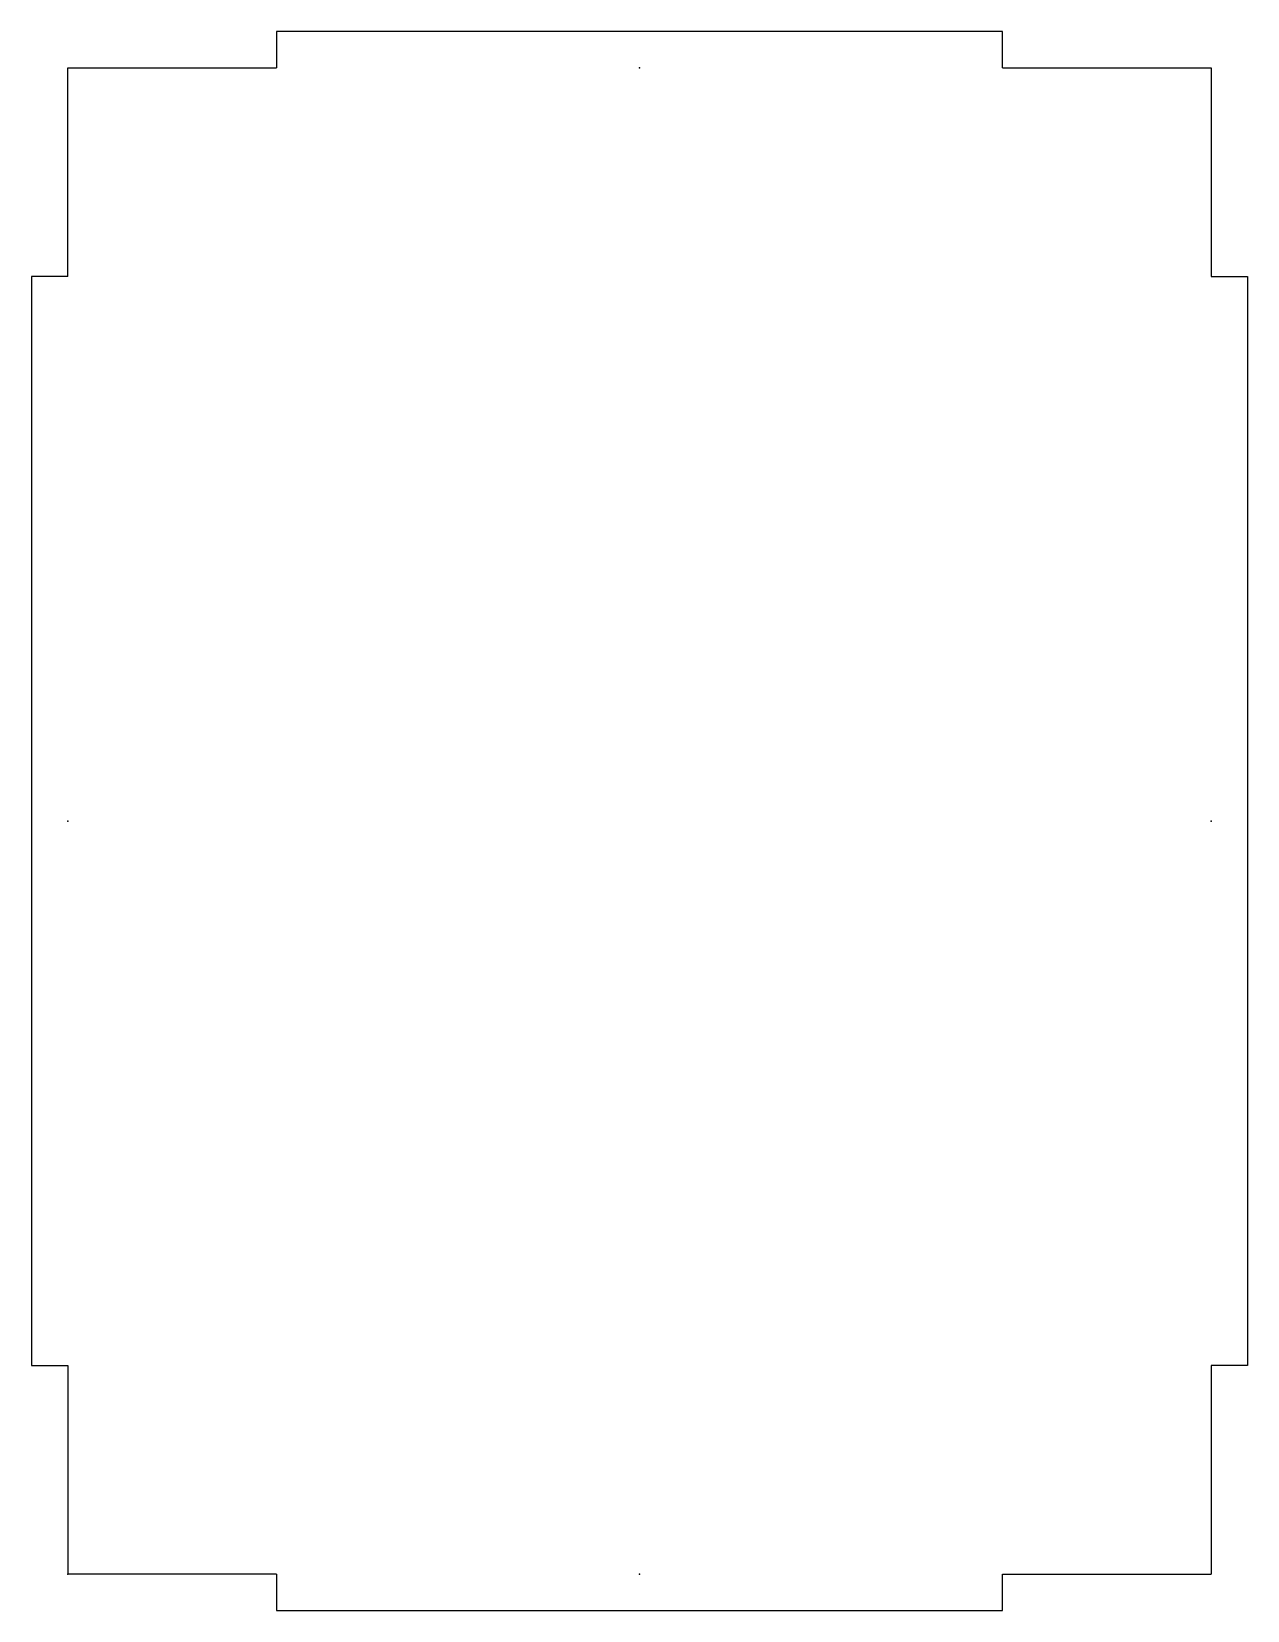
# Model space of a CAD drawing. Header units: millimetres. Extents: x -3 to 98, y -3 to 128.
import ezdxf

# ---------------------------------------------------------------- set-up
doc = ezdxf.new("R2010")
doc.units = ezdxf.units.MM
doc.header["$MEASUREMENT"] = 0
doc.layers.add('bottombox v3_Sketch1', color=7, linetype='Continuous')

msp = doc.modelspace()

# ---------------------------------------------------------------- linework, layer by layer
at = {"layer": 'bottombox v3_Sketch1'}
for p, q in [((77.25, 127.5), (17.25, 127.5)), ((17.25, 127.5), (17.25, 124.5)), ((77.25, 124.5), (77.25, 127.5)), ((0, 107.25), (0, 124.5)), ((0, 107.25), (0, 124.5)), ((0, 124.5), (17.25, 124.5)), ((0, 107.25), (0, 124.5)), ((77.25, 124.5), (94.5, 124.5)), ((94.5, 124.5), (94.5, 107.25)), ((-3, 107.25), (-3, 17.25)), ((0, 107.25), (-3, 107.25)), ((94.5, 107.25), (97.5, 107.25)), ((97.5, 107.25), (97.5, 17.25)), ((-3, 17.25), (0, 17.25)), ((0, 17.25), (0, 0)), ((97.5, 17.25), (94.5, 17.25)), ((94.5, 17.25), (94.5, 0)), ((94.5, 17.25), (94.5, 0)), ((17.25, 0), (0, 0)), ((17.25, 0), (0, 0)), ((17.25, 0), (17.25, -3)), ((77.25, -3), (77.25, 0)), ((77.25, 0), (94.5, 0)), ((17.25, -3), (77.25, -3))]:
    msp.add_line(p, q, dxfattribs=at)
for p in [(47.25, 124.5), (0, 62.25), (94.5, 62.25), (0, 0), (47.25, 0)]:
    msp.add_point(p, dxfattribs=at)

doc.saveas('drawing.dxf')
